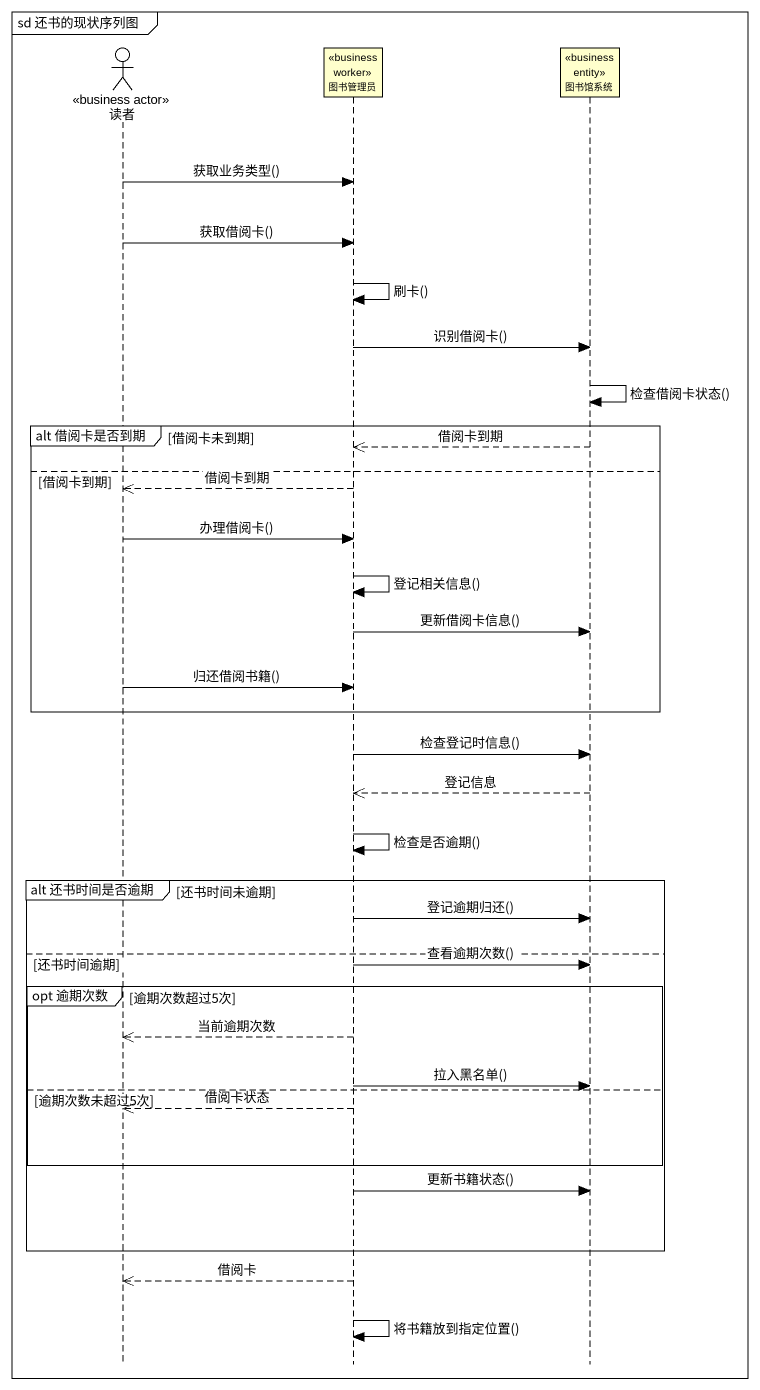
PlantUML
@startuml
mainframe sd 还书的现状序列图
hide footbox
actor 读者 <<business actor>>
participant 图书管理员 <<business worker>>
participant 图书馆系统 <<business entity>>

读者 -> 图书管理员 : 获取业务类型()
读者 -> 图书管理员 : 获取借阅卡()
图书管理员 -> 图书管理员 : 刷卡()
图书管理员 -> 图书馆系统 : 识别借阅卡()
图书馆系统 -> 图书馆系统 : 检查借阅卡状态()
group alt 借阅卡是否到期 [借阅卡未到期]
  图书馆系统 -->> 图书管理员 : 借阅卡到期
else 借阅卡到期
  图书管理员 -->> 读者 : 借阅卡到期
  读者 -> 图书管理员 : 办理借阅卡()
  图书管理员 -> 图书管理员 : 登记相关信息()
  图书管理员 -> 图书馆系统 : 更新借阅卡信息()
  读者 -> 图书管理员 : 归还借阅书籍()
end
图书管理员 -> 图书馆系统 : 检查登记时信息()
图书馆系统 -->> 图书管理员 : 登记信息
图书管理员 -> 图书管理员 : 检查是否逾期()
group alt 还书时间是否逾期 [还书时间未逾期]
  图书管理员 -> 图书馆系统 : 登记逾期归还()
else 还书时间逾期
  图书管理员 -> 图书馆系统 : 查看逾期次数()
  group opt 逾期次数 [逾期次数超过5次]
    图书管理员 -->> 读者 : 当前逾期次数
    图书管理员 -> 图书馆系统 : 拉入黑名单()
  else 逾期次数未超过5次
    图书管理员 -->> 读者 : 借阅卡状态
  end
  图书管理员 -> 图书馆系统 : 更新书籍状态()
end
图书管理员 -->> 读者 : 借阅卡
图书管理员 -> 图书管理员 : 将书籍放到指定位置()
@enduml
